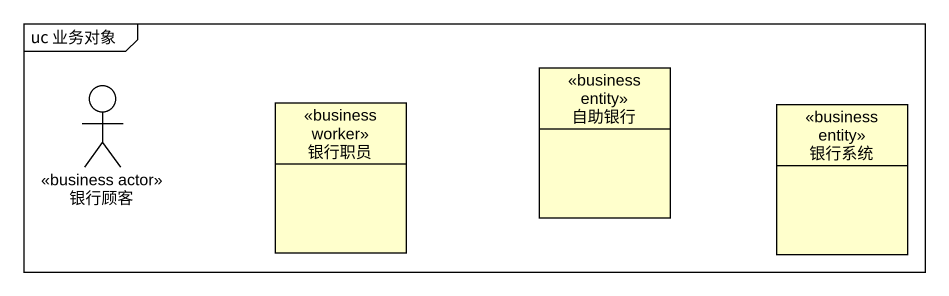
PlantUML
@startuml
mainframe uc 业务对象
allowmixing
hide circle
hide empty members
actor 银行顾客 <<business actor>>
class 自助银行 <<business entity>>
class 银行职员 <<business worker>>
class 银行系统 <<business entity>>
@enduml
